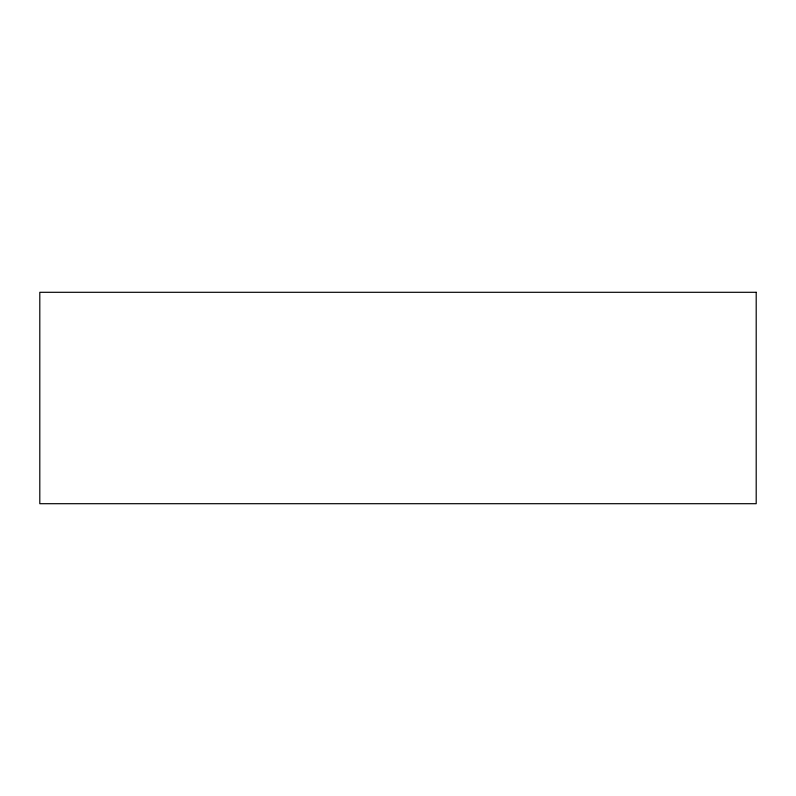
<?xml version="1.0" encoding="UTF-8"?>
<svg xmlns="http://www.w3.org/2000/svg" width="796" height="796" viewBox="0 0 796 796"><rect width="100%" height="100%" fill="white"/><g stroke="black" fill="none" stroke-linecap="round" stroke-linejoin="round"><path stroke-width="1.19" d="M756.2 292.301L39.8 292.301L39.8 503.699L756.2 503.699L756.2 292.301"/></g></svg>
